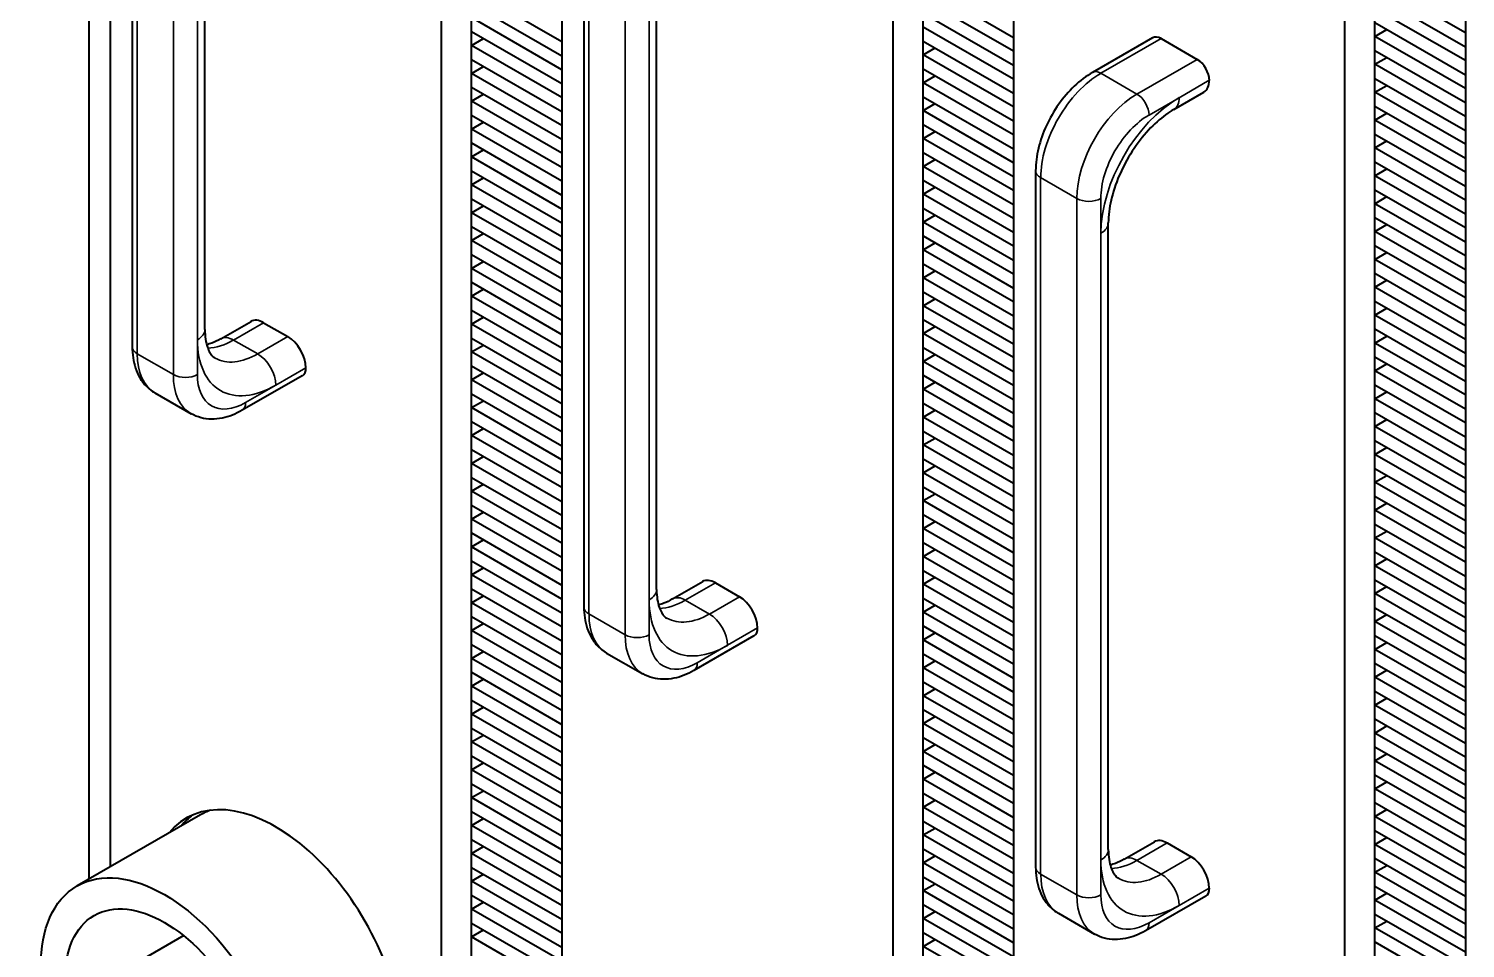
# Model space of a CAD drawing. Header units: millimetres. Extents: x 12 to 1415, y 12 to 997.
# Drawn here: x 927.5 to 1028.7, y 686.3 to 751 of the extents above; entities that cross this region are included whole.
import ezdxf

# ---------------------------------------------------------------- set-up
doc = ezdxf.new("R2010")
doc.units = ezdxf.units.MM
doc.header["$LTSCALE"] = 1.2
doc.layers.add('가시적인 것(ISO)', color=7, linetype='Continuous', lineweight=40)
doc.layers.add('가시적인 좁은 것(ISO)', color=7, linetype='Continuous', lineweight=35)

msp = doc.modelspace()

# ---------------------------------------------------------------- linework, layer by layer
at = {"layer": '가시적인 것(ISO)'}
for p, q in [((931.77, 691.13), (931.77, 861.7)), ((933.26, 861.34), (933.26, 691.98)), ((965.08, 843.02), (965.08, 673.66)), ((958.71, 662.33), (958.71, 836.87)), ((956.59, 661.11), (956.59, 836.62)), ((996.9, 824.7), (996.9, 655.34)), ((988.41, 642.79), (988.41, 818.3)), ((990.53, 644.01), (990.53, 818.55)), ((1028.72, 806.37), (1028.72, 637.01)), ((1020.23, 624.47), (1020.23, 799.98)), ((1022.35, 625.69), (1022.35, 800.23)), ((934.81, 777.68), (934.81, 728.62)), ((939.93, 729.85), (939.93, 774)), ((966.63, 759.35), (966.63, 710.3)), ((971.75, 711.53), (971.75, 755.68)), ((990.53, 754.09), (996.9, 750.42)), ((1028.72, 750.74), (1022.35, 754.4)), ((965.08, 750.1), (958.71, 753.77)), ((996.9, 749.44), (990.53, 753.1)), ((1022.35, 753.42), (1028.72, 749.76)), ((958.71, 752.79), (965.08, 749.12)), ((990.53, 752.12), (996.9, 748.46)), ((1028.72, 748.78), (1022.35, 752.44)), ((965.08, 748.14), (958.71, 751.81)), ((996.9, 747.48), (990.53, 751.14)), ((1022.35, 751.46), (1028.72, 747.79)), ((1022.35, 750.48), (1022.35, 751.46)), ((1022.35, 750.48), (1023.2, 750.97)), ((958.71, 749.85), (958.71, 750.83)), ((958.71, 750.83), (965.08, 747.16)), ((958.71, 749.85), (959.56, 750.34)), ((965.08, 746.18), (958.71, 749.85)), ((990.53, 750.16), (996.9, 746.5)), ((990.53, 749.18), (990.53, 750.16)), ((1006.69, 750.39), (1002.45, 747.95)), ((1007.29, 750.33), (1009.84, 748.86)), ((1028.72, 746.81), (1022.35, 750.48)), ((958.71, 748.86), (965.08, 745.2)), ((958.71, 747.88), (958.71, 748.86)), ((990.53, 749.18), (991.38, 749.67)), ((996.9, 745.52), (990.53, 749.18)), ((1022.35, 749.5), (1028.72, 745.83)), ((1022.35, 748.52), (1022.35, 749.5)), ((1022.35, 748.52), (1023.2, 749.01)), ((958.71, 747.88), (959.56, 748.37)), ((965.08, 744.22), (958.71, 747.88)), ((990.53, 748.2), (996.9, 744.53)), ((990.53, 747.22), (990.53, 748.2)), ((1028.72, 744.85), (1022.35, 748.52)), ((958.71, 746.9), (965.08, 743.24)), ((958.71, 745.92), (958.71, 746.9)), ((990.53, 747.22), (991.38, 747.71)), ((996.9, 743.55), (990.53, 747.22)), ((1022.35, 747.53), (1028.72, 743.87)), ((1022.35, 746.55), (1022.35, 747.53)), ((1022.35, 746.55), (1023.2, 747.04)), ((958.71, 745.92), (959.56, 746.41)), ((965.08, 742.26), (958.71, 745.92)), ((990.53, 746.24), (996.9, 742.57)), ((990.53, 745.26), (990.53, 746.24)), ((1008.19, 745.35), (1010.31, 746.57)), ((1028.72, 742.89), (1022.35, 746.55)), ((958.71, 744.94), (965.08, 741.28)), ((958.71, 743.96), (958.71, 744.94)), ((990.53, 745.26), (991.38, 745.75)), ((996.9, 741.59), (990.53, 745.26)), ((1022.35, 745.57), (1028.72, 741.91)), ((1022.35, 744.59), (1022.35, 745.57)), ((1022.35, 744.59), (1023.2, 745.08)), ((958.71, 743.96), (959.56, 744.45)), ((965.08, 740.29), (958.71, 743.96)), ((990.53, 744.28), (996.9, 740.61)), ((990.53, 743.29), (990.53, 744.28)), ((990.53, 743.29), (991.38, 743.78)), ((1028.72, 740.93), (1022.35, 744.59)), ((958.71, 742.98), (965.08, 739.31)), ((958.71, 742), (958.71, 742.98)), ((996.9, 739.63), (990.53, 743.29)), ((1022.35, 743.61), (1028.72, 739.95)), ((1022.35, 742.63), (1022.35, 743.61)), ((1022.35, 742.63), (1023.2, 743.12)), ((958.71, 742), (959.56, 742.49)), ((965.08, 738.33), (958.71, 742)), ((990.53, 742.31), (996.9, 738.65)), ((990.53, 741.33), (990.53, 742.31)), ((990.53, 741.33), (991.38, 741.82)), ((1028.72, 738.96), (1022.35, 742.63)), ((958.71, 741.02), (965.08, 737.35)), ((958.71, 740.03), (958.71, 741.02)), ((996.9, 737.67), (990.53, 741.33)), ((998.45, 741.03), (998.45, 691.98)), ((1022.35, 741.65), (1028.72, 737.98)), ((1022.35, 740.67), (1022.35, 741.65)), ((1022.35, 740.67), (1023.2, 741.16)), ((958.71, 740.03), (959.56, 740.53)), ((965.08, 736.37), (958.71, 740.03)), ((990.53, 740.35), (996.9, 736.69)), ((990.53, 739.37), (990.53, 740.35)), ((990.53, 739.37), (991.38, 739.86)), ((1028.72, 737), (1022.35, 740.67)), ((958.71, 739.05), (965.08, 735.39)), ((958.71, 738.07), (958.71, 739.05)), ((996.9, 735.71), (990.53, 739.37)), ((1022.35, 739.69), (1028.72, 736.02)), ((1022.35, 738.7), (1022.35, 739.69)), ((1022.35, 738.7), (1023.2, 739.2)), ((958.71, 738.07), (959.56, 738.56)), ((965.08, 734.41), (958.71, 738.07)), ((990.53, 738.39), (996.9, 734.72)), ((990.53, 737.41), (990.53, 738.39)), ((990.53, 737.41), (991.38, 737.9)), ((1028.72, 735.04), (1022.35, 738.7)), ((1022.35, 737.72), (1028.72, 734.06)), ((1022.35, 736.74), (1022.35, 737.72)), ((958.71, 737.09), (965.08, 733.43)), ((958.71, 736.11), (958.71, 737.09)), ((996.9, 733.74), (990.53, 737.41)), ((1003.57, 693.21), (1003.57, 737.35)), ((1022.35, 736.74), (1023.2, 737.23)), ((1028.72, 733.08), (1022.35, 736.74)), ((958.71, 736.11), (959.56, 736.6)), ((965.08, 732.45), (958.71, 736.11)), ((990.53, 736.43), (996.9, 732.76)), ((990.53, 735.45), (990.53, 736.43)), ((990.53, 735.45), (991.38, 735.94)), ((1022.35, 735.76), (1028.72, 732.1)), ((1022.35, 734.78), (1022.35, 735.76)), ((958.71, 735.13), (965.08, 731.46)), ((958.71, 734.15), (958.71, 735.13)), ((996.9, 731.78), (990.53, 735.45)), ((1022.35, 734.78), (1023.2, 735.27)), ((1028.72, 731.12), (1022.35, 734.78)), ((958.71, 734.15), (959.56, 734.64)), ((965.08, 730.48), (958.71, 734.15)), ((990.53, 734.46), (996.9, 730.8)), ((990.53, 733.48), (990.53, 734.46)), ((990.53, 733.48), (991.38, 733.97)), ((1022.35, 733.8), (1028.72, 730.13)), ((1022.35, 732.82), (1022.35, 733.8)), ((958.71, 733.17), (965.08, 729.5)), ((958.71, 732.19), (958.71, 733.17)), ((958.71, 732.19), (959.56, 732.68)), ((996.9, 729.82), (990.53, 733.48)), ((1022.35, 732.82), (1023.2, 733.31)), ((1028.72, 729.15), (1022.35, 732.82)), ((965.08, 728.52), (958.71, 732.19)), ((990.53, 731.52), (990.53, 732.5)), ((990.53, 732.5), (996.9, 728.84)), ((990.53, 731.52), (991.38, 732.01)), ((1022.35, 731.84), (1028.72, 728.17)), ((1022.35, 730.86), (1022.35, 731.84)), ((958.71, 731.21), (965.08, 727.54)), ((958.71, 730.22), (958.71, 731.21)), ((958.71, 730.22), (959.56, 730.71)), ((996.9, 727.86), (990.53, 731.52)), ((1022.35, 730.86), (1023.2, 731.35)), ((1028.72, 727.19), (1022.35, 730.86)), ((941.05, 729.19), (943.18, 730.41)), ((944.07, 730.32), (945.77, 729.35)), ((965.08, 726.56), (958.71, 730.22)), ((990.53, 730.54), (996.9, 726.88)), ((990.53, 729.56), (990.53, 730.54)), ((990.53, 729.56), (991.38, 730.05)), ((1022.35, 729.88), (1028.72, 726.21)), ((1022.35, 728.89), (1022.35, 729.88)), ((958.71, 729.24), (965.08, 725.58)), ((958.71, 728.26), (958.71, 729.24)), ((958.71, 728.26), (959.56, 728.75)), ((996.9, 725.89), (990.53, 729.56)), ((1022.35, 728.89), (1023.2, 729.38)), ((1028.72, 725.23), (1022.35, 728.89)), ((965.08, 724.6), (958.71, 728.26)), ((990.53, 728.58), (996.9, 724.91)), ((990.53, 727.6), (990.53, 728.58)), ((990.53, 727.6), (991.38, 728.09)), ((996.9, 723.93), (990.53, 727.6)), ((1022.35, 727.91), (1028.72, 724.25)), ((1022.35, 726.93), (1022.35, 727.91)), ((946.79, 726.59), (942.55, 724.15)), ((958.71, 727.28), (965.08, 723.62)), ((958.71, 726.3), (958.71, 727.28)), ((958.71, 726.3), (959.56, 726.79)), ((990.53, 726.62), (996.9, 722.95)), ((990.53, 725.63), (990.53, 726.62)), ((1022.35, 726.93), (1023.2, 727.42)), ((1028.72, 723.27), (1022.35, 726.93)), ((965.08, 722.63), (958.71, 726.3)), ((990.53, 725.63), (991.38, 726.13)), ((996.9, 721.97), (990.53, 725.63)), ((1022.35, 725.95), (1028.72, 722.29)), ((1022.35, 724.97), (1022.35, 725.95)), ((936.41, 725.38), (938.96, 723.91)), ((958.71, 725.32), (965.08, 721.65)), ((958.71, 724.34), (958.71, 725.32)), ((958.71, 724.34), (959.56, 724.83)), ((990.53, 724.65), (996.9, 720.99)), ((990.53, 723.67), (990.53, 724.65)), ((1022.35, 724.97), (1023.2, 725.46)), ((1028.72, 721.31), (1022.35, 724.97)), ((965.08, 720.67), (958.71, 724.34)), ((990.53, 723.67), (991.38, 724.16)), ((996.9, 720.01), (990.53, 723.67)), ((1022.35, 723.99), (1028.72, 720.32)), ((1022.35, 723.01), (1022.35, 723.99)), ((958.71, 723.36), (965.08, 719.69)), ((958.71, 722.38), (958.71, 723.36)), ((958.71, 722.38), (959.56, 722.87)), ((990.53, 722.69), (996.9, 719.03)), ((990.53, 721.71), (990.53, 722.69)), ((1022.35, 723.01), (1023.2, 723.5)), ((1028.72, 719.34), (1022.35, 723.01)), ((965.08, 718.71), (958.71, 722.38)), ((990.53, 721.71), (991.38, 722.2)), ((996.9, 718.05), (990.53, 721.71)), ((1022.35, 722.03), (1028.72, 718.36)), ((1022.35, 721.05), (1022.35, 722.03)), ((1022.35, 721.05), (1023.2, 721.54)), ((958.71, 721.39), (965.08, 717.73)), ((958.71, 720.41), (958.71, 721.39)), ((958.71, 720.41), (959.56, 720.9)), ((990.53, 720.73), (996.9, 717.06)), ((990.53, 719.75), (990.53, 720.73)), ((1028.72, 717.38), (1022.35, 721.05)), ((965.08, 716.75), (958.71, 720.41)), ((990.53, 719.75), (991.38, 720.24)), ((996.9, 716.08), (990.53, 719.75)), ((1022.35, 720.06), (1028.72, 716.4)), ((1022.35, 719.08), (1022.35, 720.06)), ((1022.35, 719.08), (1023.2, 719.57)), ((958.71, 719.43), (965.08, 715.77)), ((958.71, 718.45), (958.71, 719.43)), ((958.71, 718.45), (959.56, 718.94)), ((990.53, 718.77), (996.9, 715.1)), ((990.53, 717.79), (990.53, 718.77)), ((1028.72, 715.42), (1022.35, 719.08)), ((965.08, 714.79), (958.71, 718.45)), ((958.71, 717.47), (965.08, 713.81)), ((958.71, 716.49), (958.71, 717.47)), ((990.53, 717.79), (991.38, 718.28)), ((996.9, 714.12), (990.53, 717.79)), ((1022.35, 718.1), (1028.72, 714.44)), ((1022.35, 717.12), (1022.35, 718.1)), ((1022.35, 717.12), (1023.2, 717.61)), ((958.71, 716.49), (959.56, 716.98)), ((965.08, 712.82), (958.71, 716.49)), ((990.53, 716.81), (996.9, 713.14)), ((990.53, 715.82), (990.53, 716.81)), ((1028.72, 713.46), (1022.35, 717.12)), ((958.71, 715.51), (965.08, 711.84)), ((958.71, 714.53), (958.71, 715.51)), ((990.53, 715.82), (991.38, 716.31)), ((996.9, 712.16), (990.53, 715.82)), ((1022.35, 716.14), (1028.72, 712.48)), ((1022.35, 715.16), (1022.35, 716.14)), ((1022.35, 715.16), (1023.2, 715.65)), ((958.71, 714.53), (959.56, 715.02)), ((965.08, 710.86), (958.71, 714.53)), ((990.53, 714.84), (996.9, 711.18)), ((990.53, 713.86), (990.53, 714.84)), ((1028.72, 711.49), (1022.35, 715.16)), ((958.71, 713.55), (965.08, 709.88)), ((958.71, 712.56), (958.71, 713.55)), ((990.53, 713.86), (991.38, 714.35)), ((996.9, 710.2), (990.53, 713.86)), ((1022.35, 713.2), (1022.35, 714.18)), ((1022.35, 714.18), (1028.72, 710.51)), ((1022.35, 713.2), (1023.2, 713.69)), ((958.71, 712.56), (959.56, 713.06)), ((965.08, 708.9), (958.71, 712.56)), ((990.53, 712.88), (996.9, 709.22)), ((990.53, 711.9), (990.53, 712.88)), ((1028.72, 709.53), (1022.35, 713.2)), ((958.71, 711.58), (965.08, 707.92)), ((958.71, 710.6), (958.71, 711.58)), ((972.87, 710.87), (975, 712.09)), ((975.89, 712), (977.59, 711.02)), ((990.53, 711.9), (991.38, 712.39)), ((996.9, 708.24), (990.53, 711.9)), ((1022.35, 712.22), (1028.72, 708.55)), ((1022.35, 711.24), (1022.35, 712.22)), ((1022.35, 711.24), (1023.2, 711.73)), ((958.71, 710.6), (959.56, 711.09)), ((965.08, 706.94), (958.71, 710.6)), ((990.53, 710.92), (996.9, 707.25)), ((990.53, 709.94), (990.53, 710.92)), ((990.53, 709.94), (991.38, 710.43)), ((1028.72, 707.57), (1022.35, 711.24)), ((958.71, 709.62), (965.08, 705.96)), ((958.71, 708.64), (958.71, 709.62)), ((996.9, 706.27), (990.53, 709.94)), ((1022.35, 710.25), (1028.72, 706.59)), ((1022.35, 709.27), (1022.35, 710.25)), ((1022.35, 709.27), (1023.2, 709.76)), ((958.71, 708.64), (959.56, 709.13)), ((965.08, 704.98), (958.71, 708.64)), ((990.53, 708.96), (996.9, 705.29)), ((990.53, 707.98), (990.53, 708.96)), ((990.53, 707.98), (991.38, 708.47)), ((1028.72, 705.61), (1022.35, 709.27)), ((958.71, 707.66), (965.08, 703.99)), ((958.71, 706.68), (958.71, 707.66)), ((978.61, 708.27), (974.37, 705.82)), ((996.9, 704.31), (990.53, 707.98)), ((1022.35, 708.29), (1028.72, 704.63)), ((1022.35, 707.31), (1022.35, 708.29)), ((1022.35, 707.31), (1023.2, 707.8)), ((958.71, 706.68), (959.56, 707.17)), ((965.08, 703.01), (958.71, 706.68)), ((968.23, 707.05), (970.78, 705.59)), ((990.53, 706.99), (996.9, 703.33)), ((990.53, 706.01), (990.53, 706.99)), ((990.53, 706.01), (991.38, 706.5)), ((1028.72, 703.65), (1022.35, 707.31)), ((1022.35, 706.33), (1028.72, 702.67)), ((1022.35, 705.35), (1022.35, 706.33)), ((958.71, 705.7), (965.08, 702.03)), ((958.71, 704.72), (958.71, 705.7)), ((996.9, 702.35), (990.53, 706.01)), ((1022.35, 705.35), (1023.2, 705.84)), ((1028.72, 701.68), (1022.35, 705.35)), ((958.71, 704.72), (959.56, 705.21)), ((965.08, 701.05), (958.71, 704.72)), ((990.53, 705.03), (996.9, 701.37)), ((990.53, 704.05), (990.53, 705.03)), ((990.53, 704.05), (991.38, 704.54)), ((1022.35, 704.37), (1028.72, 700.7)), ((1022.35, 703.39), (1022.35, 704.37)), ((958.71, 703.74), (965.08, 700.07)), ((958.71, 702.75), (958.71, 703.74)), ((996.9, 700.39), (990.53, 704.05)), ((1022.35, 703.39), (1023.2, 703.88)), ((1028.72, 699.72), (1022.35, 703.39)), ((958.71, 702.75), (959.56, 703.24)), ((965.08, 699.09), (958.71, 702.75)), ((990.53, 703.07), (996.9, 699.41)), ((990.53, 702.09), (990.53, 703.07)), ((990.53, 702.09), (991.38, 702.58)), ((1022.35, 702.41), (1028.72, 698.74)), ((1022.35, 701.42), (1022.35, 702.41)), ((958.71, 701.77), (965.08, 698.11)), ((958.71, 700.79), (958.71, 701.77)), ((958.71, 700.79), (959.56, 701.28)), ((996.9, 698.42), (990.53, 702.09)), ((1022.35, 701.42), (1023.2, 701.92)), ((1028.72, 697.76), (1022.35, 701.42)), ((965.08, 697.13), (958.71, 700.79)), ((990.53, 701.11), (996.9, 697.44)), ((990.53, 700.13), (990.53, 701.11)), ((990.53, 700.13), (991.38, 700.62)), ((1022.35, 700.44), (1028.72, 696.78)), ((1022.35, 699.46), (1022.35, 700.44)), ((958.71, 699.81), (965.08, 696.15)), ((958.71, 698.83), (958.71, 699.81)), ((958.71, 698.83), (959.56, 699.32)), ((996.9, 696.46), (990.53, 700.13)), ((1022.35, 699.46), (1023.2, 699.95)), ((1028.72, 695.8), (1022.35, 699.46)), ((965.08, 695.17), (958.71, 698.83)), ((990.53, 699.15), (996.9, 695.48)), ((990.53, 698.17), (990.53, 699.15)), ((990.53, 698.17), (991.38, 698.66)), ((1022.35, 698.48), (1028.72, 694.82)), ((1022.35, 697.5), (1022.35, 698.48)), ((958.71, 697.85), (965.08, 694.18)), ((958.71, 696.87), (958.71, 697.85)), ((958.71, 696.87), (959.56, 697.36)), ((996.9, 694.5), (990.53, 698.17)), ((1022.35, 697.5), (1023.2, 697.99)), ((1028.72, 693.84), (1022.35, 697.5)), ((965.08, 693.2), (958.71, 696.87)), ((990.53, 697.18), (996.9, 693.52)), ((990.53, 696.2), (990.53, 697.18)), ((990.53, 696.2), (991.38, 696.69)), ((1022.35, 696.52), (1028.72, 692.85)), ((1022.35, 695.54), (1022.35, 696.52)), ((939.63, 695.66), (930.94, 690.65)), ((958.71, 695.89), (965.08, 692.22)), ((958.71, 694.91), (958.71, 695.89)), ((958.71, 694.91), (959.56, 695.4)), ((996.9, 692.54), (990.53, 696.2)), ((990.53, 695.22), (996.9, 691.56)), ((990.53, 694.24), (990.53, 695.22)), ((1022.35, 695.54), (1023.2, 696.03)), ((1028.72, 691.87), (1022.35, 695.54)), ((965.08, 691.24), (958.71, 694.91)), ((990.53, 694.24), (991.38, 694.73)), ((996.9, 690.58), (990.53, 694.24)), ((1022.35, 694.56), (1028.72, 690.89)), ((1022.35, 693.58), (1022.35, 694.56)), ((958.71, 693.92), (965.08, 690.26)), ((958.71, 692.94), (958.71, 693.92)), ((958.71, 692.94), (959.56, 693.43)), ((990.53, 693.26), (996.9, 689.6)), ((990.53, 692.28), (990.53, 693.26)), ((1004.69, 692.54), (1006.82, 693.76)), ((1007.71, 693.68), (1009.41, 692.7)), ((1022.35, 693.58), (1023.2, 694.07)), ((1028.72, 689.91), (1022.35, 693.58)), ((965.08, 689.28), (958.71, 692.94)), ((990.53, 692.28), (991.38, 692.77)), ((996.9, 688.61), (990.53, 692.28)), ((1022.35, 692.6), (1028.72, 688.93)), ((1022.35, 691.61), (1022.35, 692.6)), ((958.71, 691.96), (965.08, 688.3)), ((958.71, 690.98), (958.71, 691.96)), ((958.71, 690.98), (959.56, 691.47)), ((990.53, 691.3), (996.9, 687.63)), ((990.53, 690.32), (990.53, 691.3)), ((1022.35, 691.61), (1023.2, 692.1)), ((1028.72, 687.95), (1022.35, 691.61)), ((965.08, 687.32), (958.71, 690.98)), ((990.53, 690.32), (991.38, 690.81)), ((996.9, 686.65), (990.53, 690.32)), ((1022.35, 690.63), (1028.72, 686.97)), ((1022.35, 689.65), (1022.35, 690.63)), ((1022.35, 689.65), (1023.2, 690.14)), ((958.71, 690), (965.08, 686.34)), ((958.71, 689.02), (958.71, 690)), ((958.71, 689.02), (959.56, 689.51)), ((990.53, 689.34), (996.9, 685.67)), ((990.53, 688.35), (990.53, 689.34)), ((1010.43, 689.94), (1006.19, 687.5)), ((1028.72, 685.99), (1022.35, 689.65)), ((965.08, 685.35), (958.71, 689.02)), ((990.53, 688.35), (991.38, 688.85)), ((996.9, 684.69), (990.53, 688.35)), ((1000.05, 688.73), (1002.6, 687.26)), ((1022.35, 688.67), (1028.72, 685.01)), ((1022.35, 687.69), (1022.35, 688.67)), ((1022.35, 687.69), (1023.2, 688.18)), ((938.44, 687.15), (934.31, 684.77)), ((958.71, 688.04), (965.08, 684.37)), ((958.71, 687.06), (958.71, 688.04)), ((958.71, 687.06), (959.56, 687.55)), ((990.53, 687.37), (996.9, 683.71)), ((990.53, 686.39), (990.53, 687.37)), ((1028.72, 684.03), (1022.35, 687.69)), ((965.08, 683.39), (958.71, 687.06)), ((990.53, 686.39), (991.38, 686.88)), ((996.9, 682.73), (990.53, 686.39)), ((1022.35, 686.71), (1028.72, 683.04)), ((1022.35, 685.73), (1022.35, 686.71))]:
    msp.add_line(p, q, dxfattribs=at)
for centre, major_axis, start_param, end_param in [((1007.29, 749.35), (-0.6, 1.04), 5.499721, 6.283185), ((1009.84, 747.88), (0.6, -1.04), 0.787332, 2.358128), ((1009.41, 748.13), (0.9, -1.56), 0, 0.787332), ((944.07, 728.85), (-0.9, 1.56), 5.499721, 6.283185), ((945.77, 727.87), (0.9, -1.56), 0.787332, 2.358128), ((946.2, 727.63), (0.6, -1.04), 0, 0.787332), ((975.89, 710.53), (-0.9, 1.56), 5.499721, 6.283185), ((977.59, 709.55), (0.9, -1.56), 0.787332, 2.358128), ((978.02, 709.31), (0.6, -1.04), 0, 0.787332), ((944.92, 684.51), (-6.29, 10.92), 2.922939, 6.501839), ((945.77, 685), (-6.29, 10.92), 0.067264, 0.218653), ((945.77, 685), (-6.14, 10.66), 6.172534, 6.283185), ((1007.71, 692.2), (-0.9, 1.56), 5.499721, 6.283185), ((1009.41, 691.23), (0.9, -1.56), 0.787332, 2.358128), ((1009.84, 690.98), (0.6, -1.04), 0, 0.787332)]:
    msp.add_ellipse(centre, major_axis=major_axis, ratio=0.578093, start_param=start_param, end_param=end_param, dxfattribs=at)
for major_axis in [(-6.14, 10.66), (-4.94, 8.58)]:
    msp.add_ellipse((937.07, 679.99), major_axis=major_axis, ratio=0.578093, dxfattribs=at)
for points, knots in [([(1002.45, 747.95), (1002, 747.69), (1001.57, 747.36), (1000.77, 746.6), (1000.4, 746.17), (999.74, 745.23), (999.45, 744.73), (998.97, 743.69), (998.78, 743.15), (998.52, 742.08), (998.45, 741.55), (998.45, 741.03)], [0, 0, 0, 0, 0.314159, 0.314159, 0.628319, 0.628319, 0.942478, 0.942478, 1.256637, 1.256637, 1.570796, 1.570796, 1.570796, 1.570796]), ([(1008.19, 745.35), (1007.81, 745.13), (1007.41, 744.84), (1006.6, 744.11), (1006.19, 743.67), (1005.43, 742.68), (1005.07, 742.13), (1004.46, 740.99), (1004.2, 740.39), (1003.82, 739.23), (1003.69, 738.67), (1003.59, 737.87), (1003.57, 737.6), (1003.57, 737.35)], [0, 0, 0, 0, 0.27229, 0.27229, 0.553355, 0.553355, 0.841169, 0.841169, 1.130696, 1.130696, 1.416439, 1.416439, 1.570796, 1.570796, 1.570796, 1.570796]), ([(939.93, 729.85), (939.93, 729.6), (939.95, 729.37), (940.01, 728.95), (940.06, 728.77), (940.16, 728.45), (940.23, 728.32), (940.35, 728.11), (940.41, 728.03), (940.53, 727.91), (940.59, 727.87), (940.66, 727.83)], [1.5707963, 1.5707963, 1.5707963, 1.5707963, 1.7282627, 1.7282627, 1.8857291, 1.8857291, 2.0431954, 2.0431954, 2.2006618, 2.2006618, 2.3581282, 2.3581282, 2.3581282, 2.3581282]), ([(934.81, 728.62), (934.81, 728.36), (934.83, 728.11), (934.91, 727.6), (934.96, 727.36), (935.12, 726.88), (935.23, 726.65), (935.48, 726.22), (935.63, 726.02), (935.99, 725.66), (936.19, 725.5), (936.41, 725.38)], [1.5707963, 1.5707963, 1.5707963, 1.5707963, 1.7282627, 1.7282627, 1.8857291, 1.8857291, 2.0431954, 2.0431954, 2.2006618, 2.2006618, 2.3581282, 2.3581282, 2.3581282, 2.3581282]), ([(941.05, 729.19), (940.84, 729.06), (940.63, 728.96), (940.3, 728.84), (940.18, 728.8), (940.06, 728.77)], [3.1415927, 3.1415927, 3.1415927, 3.1415927, 3.2982855, 3.2982855, 3.4028655, 3.4028655, 3.4028655, 3.4028655]), ([(942.55, 724.15), (942.33, 724.02), (942.1, 723.91), (941.63, 723.72), (941.39, 723.65), (940.9, 723.55), (940.65, 723.52), (940.15, 723.53), (939.9, 723.56), (939.42, 723.69), (939.18, 723.79), (938.96, 723.91)], [3.1415927, 3.1415927, 3.1415927, 3.1415927, 3.2982855, 3.2982855, 3.4549784, 3.4549784, 3.6116713, 3.6116713, 3.7683642, 3.7683642, 3.9250571, 3.9250571, 3.9250571, 3.9250571]), ([(971.75, 711.53), (971.75, 711.28), (971.77, 711.04), (971.83, 710.63), (971.88, 710.44), (971.98, 710.13), (972.05, 710), (972.17, 709.79), (972.23, 709.71), (972.35, 709.59), (972.41, 709.54), (972.48, 709.51)], [1.5707963, 1.5707963, 1.5707963, 1.5707963, 1.7282627, 1.7282627, 1.8857291, 1.8857291, 2.0431954, 2.0431954, 2.2006618, 2.2006618, 2.3581282, 2.3581282, 2.3581282, 2.3581282]), ([(972.87, 710.87), (972.66, 710.74), (972.45, 710.64), (972.12, 710.51), (972, 710.47), (971.88, 710.44)], [3.1415927, 3.1415927, 3.1415927, 3.1415927, 3.2982855, 3.2982855, 3.4028655, 3.4028655, 3.4028655, 3.4028655]), ([(966.63, 710.3), (966.63, 710.04), (966.65, 709.78), (966.73, 709.28), (966.78, 709.03), (966.94, 708.56), (967.05, 708.33), (967.3, 707.9), (967.45, 707.7), (967.81, 707.34), (968.01, 707.18), (968.23, 707.05)], [1.5707963, 1.5707963, 1.5707963, 1.5707963, 1.7282627, 1.7282627, 1.8857291, 1.8857291, 2.0431954, 2.0431954, 2.2006618, 2.2006618, 2.3581282, 2.3581282, 2.3581282, 2.3581282]), ([(974.37, 705.82), (974.15, 705.69), (973.92, 705.58), (973.45, 705.4), (973.21, 705.32), (972.72, 705.23), (972.47, 705.2), (971.97, 705.21), (971.72, 705.24), (971.24, 705.37), (971, 705.46), (970.78, 705.59)], [3.1415927, 3.1415927, 3.1415927, 3.1415927, 3.2982855, 3.2982855, 3.4549784, 3.4549784, 3.6116713, 3.6116713, 3.7683642, 3.7683642, 3.9250571, 3.9250571, 3.9250571, 3.9250571]), ([(1003.57, 693.21), (1003.57, 692.95), (1003.59, 692.72), (1003.65, 692.3), (1003.7, 692.12), (1003.8, 691.8), (1003.87, 691.67), (1003.99, 691.47), (1004.05, 691.39), (1004.17, 691.26), (1004.23, 691.22), (1004.3, 691.18)], [1.5707963, 1.5707963, 1.5707963, 1.5707963, 1.7282627, 1.7282627, 1.8857291, 1.8857291, 2.0431954, 2.0431954, 2.2006618, 2.2006618, 2.3581282, 2.3581282, 2.3581282, 2.3581282]), ([(1004.69, 692.54), (1004.48, 692.42), (1004.27, 692.32), (1003.94, 692.19), (1003.82, 692.15), (1003.7, 692.12)], [3.1415927, 3.1415927, 3.1415927, 3.1415927, 3.2982855, 3.2982855, 3.4028655, 3.4028655, 3.4028655, 3.4028655]), ([(998.45, 691.98), (998.45, 691.71), (998.47, 691.46), (998.55, 690.96), (998.6, 690.71), (998.76, 690.24), (998.86, 690.01), (999.12, 689.58), (999.27, 689.37), (999.63, 689.01), (999.83, 688.86), (1000.05, 688.73)], [1.5707963, 1.5707963, 1.5707963, 1.5707963, 1.7282627, 1.7282627, 1.8857291, 1.8857291, 2.0431954, 2.0431954, 2.2006618, 2.2006618, 2.3581282, 2.3581282, 2.3581282, 2.3581282]), ([(1006.19, 687.5), (1005.97, 687.37), (1005.74, 687.26), (1005.27, 687.07), (1005.03, 687), (1004.54, 686.9), (1004.29, 686.88), (1003.79, 686.88), (1003.54, 686.91), (1003.05, 687.04), (1002.82, 687.14), (1002.6, 687.26)], [3.1415927, 3.1415927, 3.1415927, 3.1415927, 3.2982855, 3.2982855, 3.4549784, 3.4549784, 3.6116713, 3.6116713, 3.7683642, 3.7683642, 3.9250571, 3.9250571, 3.9250571, 3.9250571])]:
    msp.add_open_spline(points, degree=3, knots=knots, dxfattribs=at)
at = {"layer": '가시적인 좁은 것(ISO)'}
for p, q in [((935.16, 728.13), (935.16, 777.19)), ((937.71, 775.72), (937.71, 726.67)), ((939.41, 773.27), (939.41, 729.12)), ((966.98, 709.81), (966.98, 758.86)), ((969.53, 757.4), (969.53, 708.34)), ((971.23, 754.94), (971.23, 710.8)), ((1003.05, 747.89), (1007.29, 750.33)), ((1009.84, 748.86), (1005.59, 746.42)), ((1005.59, 746.42), (1003.05, 747.89)), ((1010.68, 747.4), (1008.56, 746.17)), ((1006.44, 744.95), (1008.56, 746.17)), ((998.8, 691.49), (998.8, 740.54)), ((998.8, 740.54), (1001.35, 739.07)), ((1001.35, 739.07), (1001.35, 690.02)), ((1003.05, 736.62), (1003.05, 739.07)), ((1003.05, 736.62), (1003.05, 692.47)), ((941.95, 729.1), (944.07, 730.32)), ((939.41, 726.67), (939.41, 729.12)), ((943.65, 728.12), (941.95, 729.1)), ((945.77, 729.35), (943.65, 728.12)), ((937.71, 726.67), (935.16, 728.13)), ((944.92, 725.92), (947.04, 727.14)), ((944.92, 725.92), (942.8, 724.7)), ((973.77, 710.78), (975.89, 712)), ((971.23, 708.34), (971.23, 710.8)), ((975.47, 709.8), (973.77, 710.78)), ((977.59, 711.02), (975.47, 709.8)), ((969.53, 708.34), (966.98, 709.81)), ((976.74, 707.6), (978.86, 708.82)), ((976.74, 707.6), (974.62, 706.37)), ((1005.59, 692.45), (1007.71, 693.68)), ((1003.05, 690.02), (1003.05, 692.47)), ((1007.29, 691.48), (1005.59, 692.45)), ((1009.41, 692.7), (1007.29, 691.48)), ((1001.35, 690.02), (998.8, 691.49)), ((1008.56, 689.27), (1010.68, 690.49)), ((1008.56, 689.27), (1006.44, 688.05))]:
    msp.add_line(p, q, dxfattribs=at)
for centre, major_axis, ratio, start_param, end_param in [((1003.05, 742.98), (2.99, 5.2), 0.578093, 0.783464, 2.354261), ((1003.05, 746.91), (-0.6, 1.04), 0.578093, 5.499721, 6.283185), ((1005.59, 741.52), (-2.99, -5.2), 0.578093, 3.925057, 5.495853), ((1008.56, 739.8), (-3.89, -6.76), 0.578093, 3.925057, 5.495853), ((1005.59, 745.44), (-0.6, 1.04), 0.578093, 3.928925, 5.499721), ((1007.29, 746.91), (0.9, -1.56), 0.578093, 0, 0.787332), ((1006.44, 741.03), (2.4, 4.16), 0.578093, 0.783464, 2.354261), ((999.65, 741.03), (-1.2, 0), 0.575862, 0, 0.785398), ((1002.2, 739.56), (-1.2, 0), 0.575862, 0.785398, 2.356194), ((1001.77, 737.35), (1.8, 0), 0.575862, 5.497787, 6.283185), ((938.13, 729.85), (1.8, 0), 0.575862, 5.497787, 6.283185), ((936.01, 728.62), (-1.2, 0), 0.575862, 0, 0.785398), ((944.92, 732.3), (-3.89, -6.76), 0.578093, 5.495853, 7.06665), ((941.95, 734.01), (-2.99, -5.2), 0.578093, 0.342058, 0.783464), ((941.95, 727.63), (-0.9, 1.56), 0.578093, 5.499721, 6.283185), ((939.41, 730.58), (-2.99, -5.2), 0.578093, 5.495853, 6.283185), ((943.65, 733.03), (-2.99, -5.2), 0.578093, 0, 0.783464), ((943.65, 726.65), (0.9, -1.56), 0.578093, 0.787332, 2.358128), ((938.56, 727.16), (-1.2, 0), 0.575862, 0.785398, 2.356194), ((941.95, 729.11), (-2.99, -5.2), 0.578093, 5.495853, 6.283185), ((942.8, 728.62), (-2.4, -4.16), 0.578093, 5.495853, 7.06665), ((941.95, 725.19), (0.6, -1.04), 0.578093, 0, 0.787332), ((969.95, 711.53), (1.8, 0), 0.575862, 5.497787, 6.283185), ((976.74, 713.97), (-3.89, -6.76), 0.578093, 5.495853, 7.06665), ((973.77, 715.68), (-2.99, -5.2), 0.578093, 0.342058, 0.783464), ((973.77, 709.31), (-0.9, 1.56), 0.578093, 5.499721, 6.283185), ((967.83, 710.3), (-1.2, 0), 0.575862, 0, 0.785398), ((971.23, 712.25), (-2.99, -5.2), 0.578093, 5.495853, 6.283185), ((975.47, 714.71), (-2.99, -5.2), 0.578093, 0, 0.783464), ((975.47, 708.33), (0.9, -1.56), 0.578093, 0.787332, 2.358128), ((970.38, 708.83), (-1.2, 0), 0.575862, 0.785398, 2.356194), ((973.77, 710.79), (-2.99, -5.2), 0.578093, 5.495853, 6.283185), ((974.62, 710.3), (-2.4, -4.16), 0.578093, 5.495853, 7.06665), ((973.77, 706.86), (0.6, -1.04), 0.578093, 0, 0.787332), ((1001.77, 693.21), (1.8, 0), 0.575862, 5.497787, 6.283185), ((1008.56, 695.65), (-3.89, -6.76), 0.578093, 5.495853, 7.06665), ((1005.59, 697.36), (-2.99, -5.2), 0.578093, 0.342058, 0.783464), ((1005.59, 690.98), (-0.9, 1.56), 0.578093, 5.499721, 6.283185), ((999.65, 691.98), (-1.2, 0), 0.575862, 0, 0.785398), ((1003.05, 693.93), (-2.99, -5.2), 0.578093, 5.495853, 6.283185), ((1007.29, 696.38), (-2.99, -5.2), 0.578093, 0, 0.783464), ((1007.29, 690.01), (0.9, -1.56), 0.578093, 0.787332, 2.358128), ((1002.2, 690.51), (-1.2, 0), 0.575862, 0.785398, 2.356194), ((1005.59, 692.46), (-2.99, -5.2), 0.578093, 5.495853, 6.283185), ((1006.44, 691.98), (-2.4, -4.16), 0.578093, 5.495853, 7.06665), ((1005.59, 688.54), (0.6, -1.04), 0.578093, 0, 0.787332)]:
    msp.add_ellipse(centre, major_axis=major_axis, ratio=ratio, start_param=start_param, end_param=end_param, dxfattribs=at)

doc.saveas('drawing.dxf')
